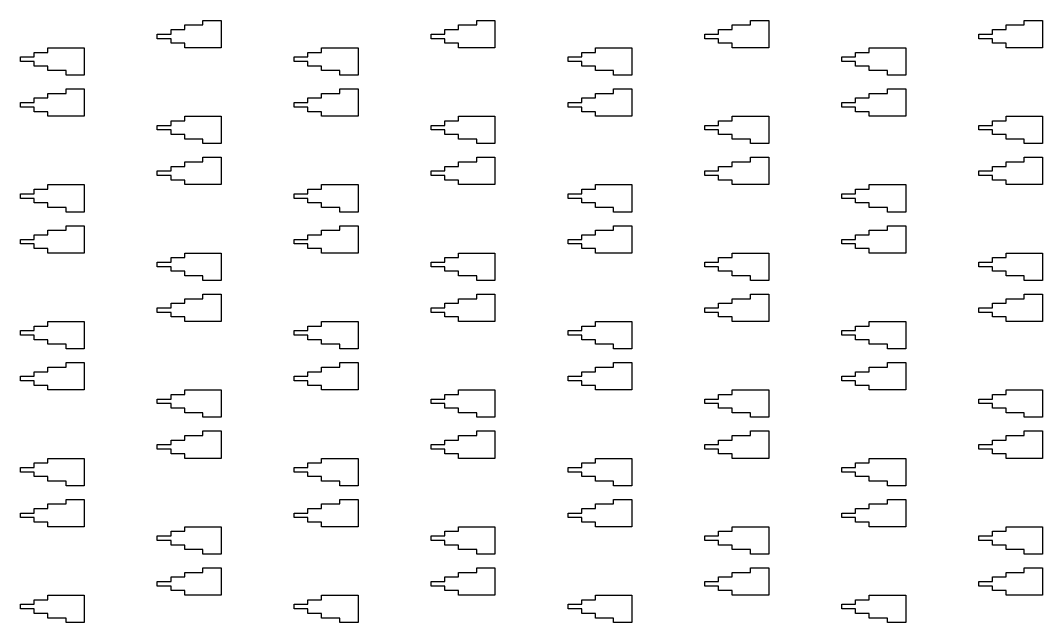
# Model space of a CAD drawing. Extents: x -38350 to 38650, y -35000 to 36000.
# Drawn here: x 70 to 294, y 35360 to 35492 of the extents above; entities that cross this region are included whole.
import ezdxf

# ---------------------------------------------------------------- set-up
doc = ezdxf.new("R2010")
doc.units = 0
doc.header["$MEASUREMENT"] = 0

msp = doc.modelspace()

# ---------------------------------------------------------------- linework, layer by layer
for p, q in [((106, 35490), (106, 35491)), ((106, 35491), (110, 35491)), ((110, 35491), (110, 35492)), ((110, 35492), (114, 35492)), ((114, 35492), (114, 35486)), ((166, 35490), (166, 35491)), ((166, 35491), (170, 35491)), ((170, 35491), (170, 35492)), ((170, 35492), (174, 35492)), ((174, 35492), (174, 35486)), ((226, 35490), (226, 35491)), ((226, 35491), (230, 35491)), ((230, 35491), (230, 35492)), ((230, 35492), (234, 35492)), ((234, 35492), (234, 35486)), ((286, 35490), (286, 35491)), ((286, 35491), (290, 35491)), ((290, 35491), (290, 35492)), ((290, 35492), (294, 35492)), ((294, 35492), (294, 35486)), ((100, 35488), (100, 35489)), ((100, 35489), (103, 35489)), ((103, 35489), (103, 35490)), ((103, 35490), (106, 35490)), ((160, 35488), (160, 35489)), ((160, 35489), (163, 35489)), ((163, 35489), (163, 35490)), ((163, 35490), (166, 35490)), ((220, 35488), (220, 35489)), ((220, 35489), (223, 35489)), ((223, 35489), (223, 35490)), ((223, 35490), (226, 35490)), ((280, 35488), (280, 35489)), ((280, 35489), (283, 35489)), ((283, 35489), (283, 35490)), ((283, 35490), (286, 35490)), ((103, 35488), (100, 35488)), ((103, 35487), (103, 35488)), ((106, 35487), (103, 35487)), ((106, 35486), (106, 35487)), ((163, 35488), (160, 35488)), ((163, 35487), (163, 35488)), ((166, 35487), (163, 35487)), ((166, 35486), (166, 35487)), ((223, 35488), (220, 35488)), ((223, 35487), (223, 35488)), ((226, 35487), (223, 35487)), ((226, 35486), (226, 35487)), ((283, 35488), (280, 35488)), ((283, 35487), (283, 35488)), ((286, 35487), (283, 35487)), ((286, 35486), (286, 35487)), ((70, 35483), (70, 35484)), ((70, 35484), (73, 35484)), ((73, 35484), (73, 35485)), ((73, 35485), (76, 35485)), ((76, 35485), (76, 35486)), ((76, 35486), (84, 35486)), ((84, 35486), (84, 35480)), ((114, 35486), (106, 35486)), ((130, 35483), (130, 35484)), ((130, 35484), (133, 35484)), ((133, 35484), (133, 35485)), ((133, 35485), (136, 35485)), ((136, 35485), (136, 35486)), ((136, 35486), (144, 35486)), ((144, 35486), (144, 35480)), ((174, 35486), (166, 35486)), ((190, 35483), (190, 35484)), ((190, 35484), (193, 35484)), ((193, 35484), (193, 35485)), ((193, 35485), (196, 35485)), ((196, 35485), (196, 35486)), ((196, 35486), (204, 35486)), ((204, 35486), (204, 35480)), ((234, 35486), (226, 35486)), ((250, 35483), (250, 35484)), ((250, 35484), (253, 35484)), ((253, 35484), (253, 35485)), ((253, 35485), (256, 35485)), ((256, 35485), (256, 35486)), ((256, 35486), (264, 35486)), ((264, 35486), (264, 35480)), ((294, 35486), (286, 35486)), ((73, 35483), (70, 35483)), ((73, 35482), (73, 35483)), ((76, 35482), (73, 35482)), ((76, 35481), (76, 35482)), ((133, 35483), (130, 35483)), ((133, 35482), (133, 35483)), ((136, 35482), (133, 35482)), ((136, 35481), (136, 35482)), ((193, 35483), (190, 35483)), ((193, 35482), (193, 35483)), ((196, 35482), (193, 35482)), ((196, 35481), (196, 35482)), ((253, 35483), (250, 35483)), ((253, 35482), (253, 35483)), ((256, 35482), (253, 35482)), ((256, 35481), (256, 35482)), ((80, 35481), (76, 35481)), ((80, 35480), (80, 35481)), ((84, 35480), (80, 35480)), ((140, 35481), (136, 35481)), ((140, 35480), (140, 35481)), ((144, 35480), (140, 35480)), ((200, 35481), (196, 35481)), ((200, 35480), (200, 35481)), ((204, 35480), (200, 35480)), ((260, 35481), (256, 35481)), ((260, 35480), (260, 35481)), ((264, 35480), (260, 35480)), ((73, 35474), (73, 35475)), ((73, 35475), (76, 35475)), ((76, 35475), (76, 35476)), ((76, 35476), (80, 35476)), ((80, 35476), (80, 35477)), ((80, 35477), (84, 35477)), ((84, 35477), (84, 35471)), ((133, 35474), (133, 35475)), ((133, 35475), (136, 35475)), ((136, 35475), (136, 35476)), ((136, 35476), (140, 35476)), ((140, 35476), (140, 35477)), ((140, 35477), (144, 35477)), ((144, 35477), (144, 35471)), ((193, 35474), (193, 35475)), ((193, 35475), (196, 35475)), ((196, 35475), (196, 35476)), ((196, 35476), (200, 35476)), ((200, 35476), (200, 35477)), ((200, 35477), (204, 35477)), ((204, 35477), (204, 35471)), ((253, 35474), (253, 35475)), ((253, 35475), (256, 35475)), ((256, 35475), (256, 35476)), ((256, 35476), (260, 35476)), ((260, 35476), (260, 35477)), ((260, 35477), (264, 35477)), ((264, 35477), (264, 35471)), ((70, 35473), (70, 35474)), ((70, 35474), (73, 35474)), ((73, 35473), (70, 35473)), ((73, 35472), (73, 35473)), ((130, 35473), (130, 35474)), ((130, 35474), (133, 35474)), ((133, 35473), (130, 35473)), ((133, 35472), (133, 35473)), ((190, 35473), (190, 35474)), ((190, 35474), (193, 35474)), ((193, 35473), (190, 35473)), ((193, 35472), (193, 35473)), ((250, 35473), (250, 35474)), ((250, 35474), (253, 35474)), ((253, 35473), (250, 35473)), ((253, 35472), (253, 35473)), ((76, 35472), (73, 35472)), ((76, 35471), (76, 35472)), ((84, 35471), (76, 35471)), ((106, 35470), (106, 35471)), ((106, 35471), (114, 35471)), ((114, 35471), (114, 35465)), ((136, 35472), (133, 35472)), ((136, 35471), (136, 35472)), ((144, 35471), (136, 35471)), ((166, 35470), (166, 35471)), ((166, 35471), (174, 35471)), ((174, 35471), (174, 35465)), ((196, 35472), (193, 35472)), ((196, 35471), (196, 35472)), ((204, 35471), (196, 35471)), ((226, 35470), (226, 35471)), ((226, 35471), (234, 35471)), ((234, 35471), (234, 35465)), ((256, 35472), (253, 35472)), ((256, 35471), (256, 35472)), ((264, 35471), (256, 35471)), ((286, 35470), (286, 35471)), ((286, 35471), (294, 35471)), ((294, 35471), (294, 35465)), ((100, 35468), (100, 35469)), ((100, 35469), (103, 35469)), ((103, 35469), (103, 35470)), ((103, 35470), (106, 35470)), ((160, 35468), (160, 35469)), ((160, 35469), (163, 35469)), ((163, 35469), (163, 35470)), ((163, 35470), (166, 35470)), ((220, 35468), (220, 35469)), ((220, 35469), (223, 35469)), ((223, 35469), (223, 35470)), ((223, 35470), (226, 35470)), ((280, 35468), (280, 35469)), ((280, 35469), (283, 35469)), ((283, 35469), (283, 35470)), ((283, 35470), (286, 35470)), ((103, 35468), (100, 35468)), ((103, 35467), (103, 35468)), ((106, 35467), (103, 35467)), ((106, 35466), (106, 35467)), ((110, 35466), (106, 35466)), ((110, 35465), (110, 35466)), ((163, 35468), (160, 35468)), ((163, 35467), (163, 35468)), ((166, 35467), (163, 35467)), ((166, 35466), (166, 35467)), ((170, 35466), (166, 35466)), ((170, 35465), (170, 35466)), ((223, 35468), (220, 35468)), ((223, 35467), (223, 35468)), ((226, 35467), (223, 35467)), ((226, 35466), (226, 35467)), ((230, 35466), (226, 35466)), ((230, 35465), (230, 35466)), ((283, 35468), (280, 35468)), ((283, 35467), (283, 35468)), ((286, 35467), (283, 35467)), ((286, 35466), (286, 35467)), ((290, 35466), (286, 35466)), ((290, 35465), (290, 35466)), ((114, 35465), (110, 35465)), ((174, 35465), (170, 35465)), ((234, 35465), (230, 35465)), ((294, 35465), (290, 35465)), ((110, 35461), (110, 35462)), ((110, 35462), (114, 35462)), ((114, 35462), (114, 35456)), ((170, 35461), (170, 35462)), ((170, 35462), (174, 35462)), ((174, 35462), (174, 35456)), ((230, 35461), (230, 35462)), ((230, 35462), (234, 35462)), ((234, 35462), (234, 35456)), ((290, 35461), (290, 35462)), ((290, 35462), (294, 35462)), ((294, 35462), (294, 35456)), ((103, 35459), (103, 35460)), ((103, 35460), (106, 35460)), ((106, 35460), (106, 35461)), ((106, 35461), (110, 35461)), ((163, 35459), (163, 35460)), ((163, 35460), (166, 35460)), ((166, 35460), (166, 35461)), ((166, 35461), (170, 35461)), ((223, 35459), (223, 35460)), ((223, 35460), (226, 35460)), ((226, 35460), (226, 35461)), ((226, 35461), (230, 35461)), ((283, 35459), (283, 35460)), ((283, 35460), (286, 35460)), ((286, 35460), (286, 35461)), ((286, 35461), (290, 35461)), ((100, 35458), (100, 35459)), ((100, 35459), (103, 35459)), ((103, 35458), (100, 35458)), ((103, 35457), (103, 35458)), ((106, 35457), (103, 35457)), ((106, 35456), (106, 35457)), ((160, 35458), (160, 35459)), ((160, 35459), (163, 35459)), ((163, 35458), (160, 35458)), ((163, 35457), (163, 35458)), ((166, 35457), (163, 35457)), ((166, 35456), (166, 35457)), ((220, 35458), (220, 35459)), ((220, 35459), (223, 35459)), ((223, 35458), (220, 35458)), ((223, 35457), (223, 35458)), ((226, 35457), (223, 35457)), ((226, 35456), (226, 35457)), ((280, 35458), (280, 35459)), ((280, 35459), (283, 35459)), ((283, 35458), (280, 35458)), ((283, 35457), (283, 35458)), ((286, 35457), (283, 35457)), ((286, 35456), (286, 35457)), ((73, 35454), (73, 35455)), ((73, 35455), (76, 35455)), ((76, 35455), (76, 35456)), ((76, 35456), (84, 35456)), ((84, 35456), (84, 35450)), ((114, 35456), (106, 35456)), ((133, 35454), (133, 35455)), ((133, 35455), (136, 35455)), ((136, 35455), (136, 35456)), ((136, 35456), (144, 35456)), ((144, 35456), (144, 35450)), ((174, 35456), (166, 35456)), ((193, 35454), (193, 35455)), ((193, 35455), (196, 35455)), ((196, 35455), (196, 35456)), ((196, 35456), (204, 35456)), ((204, 35456), (204, 35450)), ((234, 35456), (226, 35456)), ((253, 35454), (253, 35455)), ((253, 35455), (256, 35455)), ((256, 35455), (256, 35456)), ((256, 35456), (264, 35456)), ((264, 35456), (264, 35450)), ((294, 35456), (286, 35456)), ((70, 35453), (70, 35454)), ((70, 35454), (73, 35454)), ((73, 35453), (70, 35453)), ((73, 35452), (73, 35453)), ((130, 35453), (130, 35454)), ((130, 35454), (133, 35454)), ((133, 35453), (130, 35453)), ((133, 35452), (133, 35453)), ((190, 35453), (190, 35454)), ((190, 35454), (193, 35454)), ((193, 35453), (190, 35453)), ((193, 35452), (193, 35453)), ((250, 35453), (250, 35454)), ((250, 35454), (253, 35454)), ((253, 35453), (250, 35453)), ((253, 35452), (253, 35453)), ((76, 35452), (73, 35452)), ((76, 35451), (76, 35452)), ((80, 35451), (76, 35451)), ((80, 35450), (80, 35451)), ((136, 35452), (133, 35452)), ((136, 35451), (136, 35452)), ((140, 35451), (136, 35451)), ((140, 35450), (140, 35451)), ((196, 35452), (193, 35452)), ((196, 35451), (196, 35452)), ((200, 35451), (196, 35451)), ((200, 35450), (200, 35451)), ((256, 35452), (253, 35452)), ((256, 35451), (256, 35452)), ((260, 35451), (256, 35451)), ((260, 35450), (260, 35451)), ((84, 35450), (80, 35450)), ((144, 35450), (140, 35450)), ((204, 35450), (200, 35450)), ((264, 35450), (260, 35450)), ((76, 35445), (76, 35446)), ((76, 35446), (80, 35446)), ((80, 35446), (80, 35447)), ((80, 35447), (84, 35447)), ((84, 35447), (84, 35441)), ((136, 35445), (136, 35446)), ((136, 35446), (140, 35446)), ((140, 35446), (140, 35447)), ((140, 35447), (144, 35447)), ((144, 35447), (144, 35441)), ((196, 35445), (196, 35446)), ((196, 35446), (200, 35446)), ((200, 35446), (200, 35447)), ((200, 35447), (204, 35447)), ((204, 35447), (204, 35441)), ((256, 35445), (256, 35446)), ((256, 35446), (260, 35446)), ((260, 35446), (260, 35447)), ((260, 35447), (264, 35447)), ((264, 35447), (264, 35441)), ((70, 35443), (70, 35444)), ((70, 35444), (73, 35444)), ((73, 35444), (73, 35445)), ((73, 35445), (76, 35445)), ((130, 35443), (130, 35444)), ((130, 35444), (133, 35444)), ((133, 35444), (133, 35445)), ((133, 35445), (136, 35445)), ((190, 35443), (190, 35444)), ((190, 35444), (193, 35444)), ((193, 35444), (193, 35445)), ((193, 35445), (196, 35445)), ((250, 35443), (250, 35444)), ((250, 35444), (253, 35444)), ((253, 35444), (253, 35445)), ((253, 35445), (256, 35445)), ((73, 35443), (70, 35443)), ((73, 35442), (73, 35443)), ((76, 35442), (73, 35442)), ((76, 35441), (76, 35442)), ((133, 35443), (130, 35443)), ((133, 35442), (133, 35443)), ((136, 35442), (133, 35442)), ((136, 35441), (136, 35442)), ((193, 35443), (190, 35443)), ((193, 35442), (193, 35443)), ((196, 35442), (193, 35442)), ((196, 35441), (196, 35442)), ((253, 35443), (250, 35443)), ((253, 35442), (253, 35443)), ((256, 35442), (253, 35442)), ((256, 35441), (256, 35442)), ((84, 35441), (76, 35441)), ((103, 35439), (103, 35440)), ((103, 35440), (106, 35440)), ((106, 35440), (106, 35441)), ((106, 35441), (114, 35441)), ((114, 35441), (114, 35435)), ((144, 35441), (136, 35441)), ((163, 35439), (163, 35440)), ((163, 35440), (166, 35440)), ((166, 35440), (166, 35441)), ((166, 35441), (174, 35441)), ((174, 35441), (174, 35435)), ((204, 35441), (196, 35441)), ((223, 35439), (223, 35440)), ((223, 35440), (226, 35440)), ((226, 35440), (226, 35441)), ((226, 35441), (234, 35441)), ((234, 35441), (234, 35435)), ((264, 35441), (256, 35441)), ((283, 35439), (283, 35440)), ((283, 35440), (286, 35440)), ((286, 35440), (286, 35441)), ((286, 35441), (294, 35441)), ((294, 35441), (294, 35435)), ((100, 35438), (100, 35439)), ((100, 35439), (103, 35439)), ((103, 35438), (100, 35438)), ((103, 35437), (103, 35438)), ((106, 35437), (103, 35437)), ((106, 35436), (106, 35437)), ((160, 35438), (160, 35439)), ((160, 35439), (163, 35439)), ((163, 35438), (160, 35438)), ((163, 35437), (163, 35438)), ((166, 35437), (163, 35437)), ((166, 35436), (166, 35437)), ((220, 35438), (220, 35439)), ((220, 35439), (223, 35439)), ((223, 35438), (220, 35438)), ((223, 35437), (223, 35438)), ((226, 35437), (223, 35437)), ((226, 35436), (226, 35437)), ((280, 35438), (280, 35439)), ((280, 35439), (283, 35439)), ((283, 35438), (280, 35438)), ((283, 35437), (283, 35438)), ((286, 35437), (283, 35437)), ((286, 35436), (286, 35437)), ((110, 35436), (106, 35436)), ((110, 35435), (110, 35436)), ((114, 35435), (110, 35435)), ((170, 35436), (166, 35436)), ((170, 35435), (170, 35436)), ((174, 35435), (170, 35435)), ((230, 35436), (226, 35436)), ((230, 35435), (230, 35436)), ((234, 35435), (230, 35435)), ((290, 35436), (286, 35436)), ((290, 35435), (290, 35436)), ((294, 35435), (290, 35435)), ((106, 35430), (106, 35431)), ((106, 35431), (110, 35431)), ((110, 35431), (110, 35432)), ((110, 35432), (114, 35432)), ((114, 35432), (114, 35426)), ((166, 35430), (166, 35431)), ((166, 35431), (170, 35431)), ((170, 35431), (170, 35432)), ((170, 35432), (174, 35432)), ((174, 35432), (174, 35426)), ((226, 35430), (226, 35431)), ((226, 35431), (230, 35431)), ((230, 35431), (230, 35432)), ((230, 35432), (234, 35432)), ((234, 35432), (234, 35426)), ((286, 35430), (286, 35431)), ((286, 35431), (290, 35431)), ((290, 35431), (290, 35432)), ((290, 35432), (294, 35432)), ((294, 35432), (294, 35426)), ((100, 35428), (100, 35429)), ((100, 35429), (103, 35429)), ((103, 35428), (100, 35428)), ((103, 35429), (103, 35430)), ((103, 35430), (106, 35430)), ((103, 35427), (103, 35428)), ((160, 35428), (160, 35429)), ((160, 35429), (163, 35429)), ((163, 35428), (160, 35428)), ((163, 35429), (163, 35430)), ((163, 35430), (166, 35430)), ((163, 35427), (163, 35428)), ((220, 35428), (220, 35429)), ((220, 35429), (223, 35429)), ((223, 35428), (220, 35428)), ((223, 35429), (223, 35430)), ((223, 35430), (226, 35430)), ((223, 35427), (223, 35428)), ((280, 35428), (280, 35429)), ((280, 35429), (283, 35429)), ((283, 35428), (280, 35428)), ((283, 35429), (283, 35430)), ((283, 35430), (286, 35430)), ((283, 35427), (283, 35428)), ((76, 35425), (76, 35426)), ((76, 35426), (84, 35426)), ((84, 35426), (84, 35420)), ((106, 35427), (103, 35427)), ((106, 35426), (106, 35427)), ((114, 35426), (106, 35426)), ((136, 35425), (136, 35426)), ((136, 35426), (144, 35426)), ((144, 35426), (144, 35420)), ((166, 35427), (163, 35427)), ((166, 35426), (166, 35427)), ((174, 35426), (166, 35426)), ((196, 35425), (196, 35426)), ((196, 35426), (204, 35426)), ((204, 35426), (204, 35420)), ((226, 35427), (223, 35427)), ((226, 35426), (226, 35427)), ((234, 35426), (226, 35426)), ((256, 35425), (256, 35426)), ((256, 35426), (264, 35426)), ((264, 35426), (264, 35420)), ((286, 35427), (283, 35427)), ((286, 35426), (286, 35427)), ((294, 35426), (286, 35426)), ((70, 35423), (70, 35424)), ((70, 35424), (73, 35424)), ((73, 35424), (73, 35425)), ((73, 35425), (76, 35425)), ((130, 35423), (130, 35424)), ((130, 35424), (133, 35424)), ((133, 35424), (133, 35425)), ((133, 35425), (136, 35425)), ((190, 35423), (190, 35424)), ((190, 35424), (193, 35424)), ((193, 35424), (193, 35425)), ((193, 35425), (196, 35425)), ((250, 35423), (250, 35424)), ((250, 35424), (253, 35424)), ((253, 35424), (253, 35425)), ((253, 35425), (256, 35425)), ((73, 35423), (70, 35423)), ((73, 35422), (73, 35423)), ((76, 35422), (73, 35422)), ((76, 35421), (76, 35422)), ((133, 35423), (130, 35423)), ((133, 35422), (133, 35423)), ((136, 35422), (133, 35422)), ((136, 35421), (136, 35422)), ((193, 35423), (190, 35423)), ((193, 35422), (193, 35423)), ((196, 35422), (193, 35422)), ((196, 35421), (196, 35422)), ((253, 35423), (250, 35423)), ((253, 35422), (253, 35423)), ((256, 35422), (253, 35422)), ((256, 35421), (256, 35422)), ((80, 35421), (76, 35421)), ((80, 35420), (80, 35421)), ((84, 35420), (80, 35420)), ((140, 35421), (136, 35421)), ((140, 35420), (140, 35421)), ((144, 35420), (140, 35420)), ((200, 35421), (196, 35421)), ((200, 35420), (200, 35421)), ((204, 35420), (200, 35420)), ((260, 35421), (256, 35421)), ((260, 35420), (260, 35421)), ((264, 35420), (260, 35420)), ((80, 35416), (80, 35417)), ((80, 35417), (84, 35417)), ((84, 35417), (84, 35411)), ((140, 35416), (140, 35417)), ((140, 35417), (144, 35417)), ((144, 35417), (144, 35411)), ((200, 35416), (200, 35417)), ((200, 35417), (204, 35417)), ((204, 35417), (204, 35411)), ((260, 35416), (260, 35417)), ((260, 35417), (264, 35417)), ((264, 35417), (264, 35411)), ((73, 35414), (73, 35415)), ((73, 35415), (76, 35415)), ((76, 35415), (76, 35416)), ((76, 35416), (80, 35416)), ((133, 35414), (133, 35415)), ((133, 35415), (136, 35415)), ((136, 35415), (136, 35416)), ((136, 35416), (140, 35416)), ((193, 35414), (193, 35415)), ((193, 35415), (196, 35415)), ((196, 35415), (196, 35416)), ((196, 35416), (200, 35416)), ((253, 35414), (253, 35415)), ((253, 35415), (256, 35415)), ((256, 35415), (256, 35416)), ((256, 35416), (260, 35416)), ((70, 35413), (70, 35414)), ((70, 35414), (73, 35414)), ((73, 35413), (70, 35413)), ((73, 35412), (73, 35413)), ((130, 35413), (130, 35414)), ((130, 35414), (133, 35414)), ((133, 35413), (130, 35413)), ((133, 35412), (133, 35413)), ((190, 35413), (190, 35414)), ((190, 35414), (193, 35414)), ((193, 35413), (190, 35413)), ((193, 35412), (193, 35413)), ((250, 35413), (250, 35414)), ((250, 35414), (253, 35414)), ((253, 35413), (250, 35413)), ((253, 35412), (253, 35413)), ((76, 35412), (73, 35412)), ((76, 35411), (76, 35412)), ((84, 35411), (76, 35411)), ((103, 35409), (103, 35410)), ((103, 35410), (106, 35410)), ((106, 35410), (106, 35411)), ((106, 35411), (114, 35411)), ((114, 35411), (114, 35405)), ((136, 35412), (133, 35412)), ((136, 35411), (136, 35412)), ((144, 35411), (136, 35411)), ((163, 35409), (163, 35410)), ((163, 35410), (166, 35410)), ((166, 35410), (166, 35411)), ((166, 35411), (174, 35411)), ((174, 35411), (174, 35405)), ((196, 35412), (193, 35412)), ((196, 35411), (196, 35412)), ((204, 35411), (196, 35411)), ((223, 35409), (223, 35410)), ((223, 35410), (226, 35410)), ((226, 35410), (226, 35411)), ((226, 35411), (234, 35411)), ((234, 35411), (234, 35405)), ((256, 35412), (253, 35412)), ((256, 35411), (256, 35412)), ((264, 35411), (256, 35411)), ((283, 35409), (283, 35410)), ((283, 35410), (286, 35410)), ((286, 35410), (286, 35411)), ((286, 35411), (294, 35411)), ((294, 35411), (294, 35405)), ((100, 35408), (100, 35409)), ((100, 35409), (103, 35409)), ((103, 35408), (100, 35408)), ((103, 35407), (103, 35408)), ((160, 35408), (160, 35409)), ((160, 35409), (163, 35409)), ((163, 35408), (160, 35408)), ((163, 35407), (163, 35408)), ((220, 35408), (220, 35409)), ((220, 35409), (223, 35409)), ((223, 35408), (220, 35408)), ((223, 35407), (223, 35408)), ((280, 35408), (280, 35409)), ((280, 35409), (283, 35409)), ((283, 35408), (280, 35408)), ((283, 35407), (283, 35408)), ((106, 35407), (103, 35407)), ((106, 35406), (106, 35407)), ((110, 35406), (106, 35406)), ((110, 35405), (110, 35406)), ((166, 35407), (163, 35407)), ((166, 35406), (166, 35407)), ((170, 35406), (166, 35406)), ((170, 35405), (170, 35406)), ((226, 35407), (223, 35407)), ((226, 35406), (226, 35407)), ((230, 35406), (226, 35406)), ((230, 35405), (230, 35406)), ((286, 35407), (283, 35407)), ((286, 35406), (286, 35407)), ((290, 35406), (286, 35406)), ((290, 35405), (290, 35406)), ((114, 35405), (110, 35405)), ((174, 35405), (170, 35405)), ((234, 35405), (230, 35405)), ((294, 35405), (290, 35405)), ((106, 35400), (106, 35401)), ((106, 35401), (110, 35401)), ((110, 35401), (110, 35402)), ((110, 35402), (114, 35402)), ((114, 35402), (114, 35396)), ((166, 35400), (166, 35401)), ((166, 35401), (170, 35401)), ((170, 35401), (170, 35402)), ((170, 35402), (174, 35402)), ((174, 35402), (174, 35396)), ((226, 35400), (226, 35401)), ((226, 35401), (230, 35401)), ((230, 35401), (230, 35402)), ((230, 35402), (234, 35402)), ((234, 35402), (234, 35396)), ((286, 35400), (286, 35401)), ((286, 35401), (290, 35401)), ((290, 35401), (290, 35402)), ((290, 35402), (294, 35402)), ((294, 35402), (294, 35396)), ((100, 35398), (100, 35399)), ((100, 35399), (103, 35399)), ((103, 35399), (103, 35400)), ((103, 35400), (106, 35400)), ((160, 35398), (160, 35399)), ((160, 35399), (163, 35399)), ((163, 35399), (163, 35400)), ((163, 35400), (166, 35400)), ((220, 35398), (220, 35399)), ((220, 35399), (223, 35399)), ((223, 35399), (223, 35400)), ((223, 35400), (226, 35400)), ((280, 35398), (280, 35399)), ((280, 35399), (283, 35399)), ((283, 35399), (283, 35400)), ((283, 35400), (286, 35400)), ((103, 35398), (100, 35398)), ((103, 35397), (103, 35398)), ((106, 35397), (103, 35397)), ((106, 35396), (106, 35397)), ((163, 35398), (160, 35398)), ((163, 35397), (163, 35398)), ((166, 35397), (163, 35397)), ((166, 35396), (166, 35397)), ((223, 35398), (220, 35398)), ((223, 35397), (223, 35398)), ((226, 35397), (223, 35397)), ((226, 35396), (226, 35397)), ((283, 35398), (280, 35398)), ((283, 35397), (283, 35398)), ((286, 35397), (283, 35397)), ((286, 35396), (286, 35397)), ((73, 35394), (73, 35395)), ((73, 35395), (76, 35395)), ((76, 35395), (76, 35396)), ((76, 35396), (84, 35396)), ((84, 35396), (84, 35390)), ((114, 35396), (106, 35396)), ((133, 35394), (133, 35395)), ((133, 35395), (136, 35395)), ((136, 35395), (136, 35396)), ((136, 35396), (144, 35396)), ((144, 35396), (144, 35390)), ((174, 35396), (166, 35396)), ((193, 35394), (193, 35395)), ((193, 35395), (196, 35395)), ((196, 35395), (196, 35396)), ((196, 35396), (204, 35396)), ((204, 35396), (204, 35390)), ((234, 35396), (226, 35396)), ((253, 35394), (253, 35395)), ((253, 35395), (256, 35395)), ((256, 35395), (256, 35396)), ((256, 35396), (264, 35396)), ((264, 35396), (264, 35390)), ((294, 35396), (286, 35396)), ((70, 35393), (70, 35394)), ((70, 35394), (73, 35394)), ((73, 35393), (70, 35393)), ((73, 35392), (73, 35393)), ((130, 35393), (130, 35394)), ((130, 35394), (133, 35394)), ((133, 35393), (130, 35393)), ((133, 35392), (133, 35393)), ((190, 35393), (190, 35394)), ((190, 35394), (193, 35394)), ((193, 35393), (190, 35393)), ((193, 35392), (193, 35393)), ((250, 35393), (250, 35394)), ((250, 35394), (253, 35394)), ((253, 35393), (250, 35393)), ((253, 35392), (253, 35393)), ((76, 35392), (73, 35392)), ((76, 35391), (76, 35392)), ((80, 35391), (76, 35391)), ((80, 35390), (80, 35391)), ((84, 35390), (80, 35390)), ((136, 35392), (133, 35392)), ((136, 35391), (136, 35392)), ((140, 35391), (136, 35391)), ((140, 35390), (140, 35391)), ((144, 35390), (140, 35390)), ((196, 35392), (193, 35392)), ((196, 35391), (196, 35392)), ((200, 35391), (196, 35391)), ((200, 35390), (200, 35391)), ((204, 35390), (200, 35390)), ((256, 35392), (253, 35392)), ((256, 35391), (256, 35392)), ((260, 35391), (256, 35391)), ((260, 35390), (260, 35391)), ((264, 35390), (260, 35390)), ((76, 35385), (76, 35386)), ((76, 35386), (80, 35386)), ((80, 35386), (80, 35387)), ((80, 35387), (84, 35387)), ((84, 35387), (84, 35381)), ((136, 35385), (136, 35386)), ((136, 35386), (140, 35386)), ((140, 35386), (140, 35387)), ((140, 35387), (144, 35387)), ((144, 35387), (144, 35381)), ((196, 35385), (196, 35386)), ((196, 35386), (200, 35386)), ((200, 35386), (200, 35387)), ((200, 35387), (204, 35387)), ((204, 35387), (204, 35381)), ((256, 35385), (256, 35386)), ((256, 35386), (260, 35386)), ((260, 35386), (260, 35387)), ((260, 35387), (264, 35387)), ((264, 35387), (264, 35381)), ((70, 35383), (70, 35384)), ((70, 35384), (73, 35384)), ((73, 35384), (73, 35385)), ((73, 35385), (76, 35385)), ((130, 35383), (130, 35384)), ((130, 35384), (133, 35384)), ((133, 35384), (133, 35385)), ((133, 35385), (136, 35385)), ((190, 35383), (190, 35384)), ((190, 35384), (193, 35384)), ((193, 35384), (193, 35385)), ((193, 35385), (196, 35385)), ((250, 35383), (250, 35384)), ((250, 35384), (253, 35384)), ((253, 35384), (253, 35385)), ((253, 35385), (256, 35385)), ((73, 35383), (70, 35383)), ((73, 35382), (73, 35383)), ((76, 35382), (73, 35382)), ((76, 35381), (76, 35382)), ((84, 35381), (76, 35381)), ((106, 35380), (106, 35381)), ((106, 35381), (114, 35381)), ((114, 35381), (114, 35375)), ((133, 35383), (130, 35383)), ((133, 35382), (133, 35383)), ((136, 35382), (133, 35382)), ((136, 35381), (136, 35382)), ((144, 35381), (136, 35381)), ((166, 35380), (166, 35381)), ((166, 35381), (174, 35381)), ((174, 35381), (174, 35375)), ((193, 35383), (190, 35383)), ((193, 35382), (193, 35383)), ((196, 35382), (193, 35382)), ((196, 35381), (196, 35382)), ((204, 35381), (196, 35381)), ((226, 35380), (226, 35381)), ((226, 35381), (234, 35381)), ((234, 35381), (234, 35375)), ((253, 35383), (250, 35383)), ((253, 35382), (253, 35383)), ((256, 35382), (253, 35382)), ((256, 35381), (256, 35382)), ((264, 35381), (256, 35381)), ((286, 35380), (286, 35381)), ((286, 35381), (294, 35381)), ((294, 35381), (294, 35375)), ((100, 35378), (100, 35379)), ((100, 35379), (103, 35379)), ((103, 35379), (103, 35380)), ((103, 35380), (106, 35380)), ((160, 35378), (160, 35379)), ((160, 35379), (163, 35379)), ((163, 35379), (163, 35380)), ((163, 35380), (166, 35380)), ((220, 35378), (220, 35379)), ((220, 35379), (223, 35379)), ((223, 35379), (223, 35380)), ((223, 35380), (226, 35380)), ((280, 35378), (280, 35379)), ((280, 35379), (283, 35379)), ((283, 35379), (283, 35380)), ((283, 35380), (286, 35380)), ((103, 35378), (100, 35378)), ((103, 35377), (103, 35378)), ((106, 35377), (103, 35377)), ((106, 35376), (106, 35377)), ((163, 35378), (160, 35378)), ((163, 35377), (163, 35378)), ((166, 35377), (163, 35377)), ((166, 35376), (166, 35377)), ((223, 35378), (220, 35378)), ((223, 35377), (223, 35378)), ((226, 35377), (223, 35377)), ((226, 35376), (226, 35377)), ((283, 35378), (280, 35378)), ((283, 35377), (283, 35378)), ((286, 35377), (283, 35377)), ((286, 35376), (286, 35377)), ((110, 35376), (106, 35376)), ((110, 35375), (110, 35376)), ((114, 35375), (110, 35375)), ((170, 35376), (166, 35376)), ((170, 35375), (170, 35376)), ((174, 35375), (170, 35375)), ((230, 35376), (226, 35376)), ((230, 35375), (230, 35376)), ((234, 35375), (230, 35375)), ((290, 35376), (286, 35376)), ((290, 35375), (290, 35376)), ((294, 35375), (290, 35375)), ((110, 35371), (110, 35372)), ((110, 35372), (114, 35372)), ((114, 35372), (114, 35366)), ((170, 35371), (170, 35372)), ((170, 35372), (174, 35372)), ((174, 35372), (174, 35366)), ((230, 35371), (230, 35372)), ((230, 35372), (234, 35372)), ((234, 35372), (234, 35366)), ((290, 35371), (290, 35372)), ((290, 35372), (294, 35372)), ((294, 35372), (294, 35366)), ((103, 35369), (103, 35370)), ((103, 35370), (106, 35370)), ((106, 35370), (106, 35371)), ((106, 35371), (110, 35371)), ((163, 35369), (163, 35370)), ((163, 35370), (166, 35370)), ((166, 35370), (166, 35371)), ((166, 35371), (170, 35371)), ((223, 35369), (223, 35370)), ((223, 35370), (226, 35370)), ((226, 35370), (226, 35371)), ((226, 35371), (230, 35371)), ((283, 35369), (283, 35370)), ((283, 35370), (286, 35370)), ((286, 35370), (286, 35371)), ((286, 35371), (290, 35371)), ((100, 35368), (100, 35369)), ((100, 35369), (103, 35369)), ((103, 35368), (100, 35368)), ((103, 35367), (103, 35368)), ((160, 35368), (160, 35369)), ((160, 35369), (163, 35369)), ((163, 35368), (160, 35368)), ((163, 35367), (163, 35368)), ((220, 35368), (220, 35369)), ((220, 35369), (223, 35369)), ((223, 35368), (220, 35368)), ((223, 35367), (223, 35368)), ((280, 35368), (280, 35369)), ((280, 35369), (283, 35369)), ((283, 35368), (280, 35368)), ((283, 35367), (283, 35368)), ((76, 35365), (76, 35366)), ((76, 35366), (84, 35366)), ((84, 35366), (84, 35360)), ((106, 35367), (103, 35367)), ((106, 35366), (106, 35367)), ((114, 35366), (106, 35366)), ((136, 35365), (136, 35366)), ((136, 35366), (144, 35366)), ((144, 35366), (144, 35360)), ((166, 35367), (163, 35367)), ((166, 35366), (166, 35367)), ((174, 35366), (166, 35366)), ((196, 35365), (196, 35366)), ((196, 35366), (204, 35366)), ((204, 35366), (204, 35360)), ((226, 35367), (223, 35367)), ((226, 35366), (226, 35367)), ((234, 35366), (226, 35366)), ((256, 35365), (256, 35366)), ((256, 35366), (264, 35366)), ((264, 35366), (264, 35360)), ((286, 35367), (283, 35367)), ((286, 35366), (286, 35367)), ((294, 35366), (286, 35366)), ((70, 35363), (70, 35364)), ((70, 35364), (73, 35364)), ((73, 35363), (70, 35363)), ((73, 35364), (73, 35365)), ((73, 35365), (76, 35365)), ((73, 35362), (73, 35363)), ((130, 35363), (130, 35364)), ((130, 35364), (133, 35364)), ((133, 35363), (130, 35363)), ((133, 35364), (133, 35365)), ((133, 35365), (136, 35365)), ((133, 35362), (133, 35363)), ((190, 35363), (190, 35364)), ((190, 35364), (193, 35364)), ((193, 35363), (190, 35363)), ((193, 35364), (193, 35365)), ((193, 35365), (196, 35365)), ((193, 35362), (193, 35363)), ((250, 35363), (250, 35364)), ((250, 35364), (253, 35364)), ((253, 35363), (250, 35363)), ((253, 35364), (253, 35365)), ((253, 35365), (256, 35365)), ((253, 35362), (253, 35363)), ((76, 35362), (73, 35362)), ((76, 35361), (76, 35362)), ((80, 35361), (76, 35361)), ((80, 35360), (80, 35361)), ((136, 35362), (133, 35362)), ((136, 35361), (136, 35362)), ((140, 35361), (136, 35361)), ((140, 35360), (140, 35361)), ((196, 35362), (193, 35362)), ((196, 35361), (196, 35362)), ((200, 35361), (196, 35361)), ((200, 35360), (200, 35361)), ((256, 35362), (253, 35362)), ((256, 35361), (256, 35362)), ((260, 35361), (256, 35361)), ((260, 35360), (260, 35361)), ((84, 35360), (80, 35360)), ((144, 35360), (140, 35360)), ((204, 35360), (200, 35360)), ((264, 35360), (260, 35360))]:
    msp.add_line(p, q)

doc.saveas('drawing.dxf')
